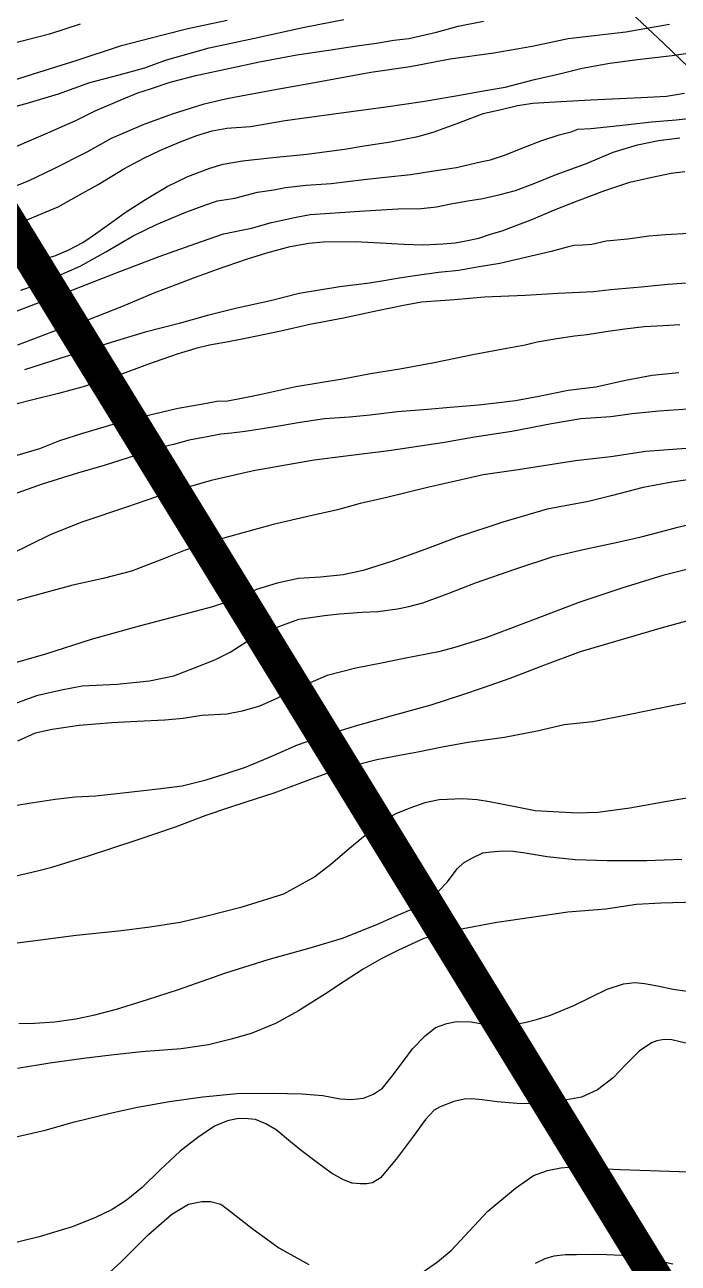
# Model space of a CAD drawing. Header units: millimetres. Extents: x 548366 to 1117317, y 7446967 to 14899125.
# Drawn here: x 555515.4 to 555748.2, y 7456425.4 to 7456866.6 of the extents above; entities that cross this region are included whole.
import ezdxf

# ---------------------------------------------------------------- set-up
doc = ezdxf.new("R2010")
doc.units = ezdxf.units.MM
doc.header["$MEASUREMENT"] = 0
doc.linetypes.add('ACAD_ISO11W100', pattern=[33, 12, -3, 12, -3, 0, -3])
for name, color, linetype in [('CURVA_INTERMEDIÁRIA', 32, 'Continuous'), ('CURVA_MESTRA', 36, 'Continuous'), ('ELETRO_PROP', 230, 'Continuous'), ('RADIAIS', 222, 'Continuous')]:
    doc.layers.add(name, color=color, linetype=linetype)

msp = doc.modelspace()

# ---------------------------------------------------------------- linework, layer by layer
at = {"layer": 'CURVA_INTERMEDIÁRIA'}
for points, elevation in [([(555504.58, 7456835.61), (555515.93, 7456838.53), (555527.36, 7456841.99), (555538.62, 7456845.97), (555549, 7456848.72), (555558.21, 7456851.29), (555565.47, 7456853.99), (555581.07, 7456858.42), (555597.21, 7456861.78), (555615.03, 7456865.68), (555629.03, 7456868.42)], 390), ([(555509.82, 7456822.2), (555517, 7456825.22), (555523.65, 7456828.05), (555533.58, 7456832.48), (555540.49, 7456835.93), (555549.36, 7456839.74), (555555.63, 7456842.37), (555560.16, 7456843.79), (555567.16, 7456846.18), (555576.38, 7456848.57), (555587.99, 7456851.05), (555598.99, 7456853.36), (555612.37, 7456855.84), (555623.63, 7456857.52), (555633.65, 7456859.11), (555640.65, 7456860.03), (555646.86, 7456861.09), (555652.18, 7456861.71), (555662.11, 7456864.01), (555669.82, 7456866.05), (555678.77, 7456867.91)], 380), ([(555745.03, 7456866.66), (555729.47, 7456863.93), (555708.92, 7456861.58), (555696.16, 7456858.86), (555682.46, 7456856.52), (555666.98, 7456854.36), (555652.72, 7456851.55), (555638.67, 7456849.56), (555619.9, 7456846.19), (555602.73, 7456843), (555587.34, 7456840.19), (555578.82, 7456838.18), (555567.94, 7456834.71), (555557.8, 7456831.05), (555546.17, 7456826.09), (555537.44, 7456821.21), (555525.25, 7456815.02), (555516.89, 7456810.99), (555503.41, 7456805.7)], 370), ([(555535.07, 7456866.81), (555524.16, 7456863.27), (555510.78, 7456859.82)], 410), ([(555515.06, 7456796.6), (555521.53, 7456799.32), (555527.32, 7456801.71), (555533.8, 7456805.37), (555541.49, 7456809.68), (555550.69, 7456815.31), (555557.82, 7456819.06), (555563.45, 7456821.77), (555570.48, 7456824.77), (555576.68, 7456827.12), (555582.12, 7456828.81), (555587.37, 7456829.74), (555595.82, 7456830.4), (555608.2, 7456832.5), (555625.55, 7456834.84), (555644.04, 7456837.38), (555657.08, 7456839.25), (555668.9, 7456841.31), (555678.82, 7456843.01), (555686.52, 7456844.32), (555697.03, 7456847.04), (555705.94, 7456849.11), (555713.92, 7456851.07), (555723.86, 7456852.95), (555733.62, 7456854.26), (555746.08, 7456855.6), (555754.81, 7456857)], 360), ([(555514.02, 7456772.06), (555518.9, 7456773.65), (555525.34, 7456776.34), (555535.1, 7456780.65), (555544.29, 7456785.72), (555554.05, 7456791.34), (555562.31, 7456795.47), (555572.16, 7456799.59), (555579.48, 7456802.31), (555584.06, 7456803.83), (555590.25, 7456804.86), (555598.32, 7456806.93), (555604.14, 7456807.77), (555608.27, 7456808.61), (555615.59, 7456809.46), (555624.6, 7456810.02), (555636.23, 7456811.43), (555643.83, 7456812.27), (555652.91, 7456813.23), (555660.32, 7456814.45), (555669.24, 7456815.76), (555678.24, 7456817.92), (555681.34, 7456818.48), (555686.6, 7456820.26), (555692.79, 7456822.79), (555699.64, 7456825.32), (555705.74, 7456827.39), (555710.05, 7456828.42), (555712.4, 7456829.36), (555717.06, 7456829.67), (555727.29, 7456830.7), (555738.64, 7456832.02), (555747.46, 7456832.67), (555756.94, 7456833.8)], 340), ([(555509.05, 7456763.27), (555520.75, 7456767.78), (555532.51, 7456772.14), (555547.71, 7456778.04), (555563.29, 7456784.02), (555576.28, 7456788.72), (555586.14, 7456792.12), (555596.16, 7456794.17), (555603.26, 7456796.19), (555611.46, 7456797.94), (555617.08, 7456799.05), (555624.17, 7456799.51), (555634.59, 7456800.24), (555648.31, 7456801.07), (555656.61, 7456801.16), (555662.04, 7456801.72), (555667.19, 7456802.85), (555673.27, 7456803.86), (555678.61, 7456804.69), (555684.78, 7456806.16), (555690.22, 7456807.54), (555696.49, 7456809.94), (555704.69, 7456813.25), (555715.47, 7456817.21), (555724.96, 7456821.17), (555733.68, 7456823.79), (555741.14, 7456825.35), (555748.79, 7456826.36)], 330), ([(555512.88, 7456752.61), (555525.43, 7456757.27), (555537.9, 7456761.53), (555549.96, 7456766.19), (555561.47, 7456771.09), (555570.3, 7456774.36), (555576.25, 7456776.69), (555584.06, 7456779.58), (555594.35, 7456783.04), (555601.59, 7456785.29), (555609.96, 7456787.54), (555616.56, 7456788.75), (555621.71, 7456789.23), (555633.12, 7456789.39), (555639.87, 7456788.99), (555650.49, 7456788.43), (555657.49, 7456788.19), (555664.33, 7456788.51), (555668.75, 7456788.91), (555672.46, 7456789.64), (555677.12, 7456790.6), (555681.63, 7456792.13), (555685.41, 7456793.17), (555690.13, 7456794.97), (555695.85, 7456797.14), (555704.13, 7456800.68), (555712.26, 7456803.89), (555722.07, 7456807.51), (555731, 7456810.49), (555738.32, 7456812.17), (555745.72, 7456813.7), (555750.53, 7456814.35)], 320), ([(555752.11, 7456792.2), (555743.66, 7456791.8), (555737.71, 7456791.24), (555730.22, 7456790.2), (555722.5, 7456789.55), (555717.43, 7456788.35), (555714.21, 7456788.02), (555711.08, 7456787.93), (555708.59, 7456787.37), (555702.88, 7456785.84), (555695.8, 7456784.16), (555684.61, 7456781.58), (555676.57, 7456780.22), (555670.05, 7456779.09), (555662.73, 7456778.29), (555655.17, 7456777.32), (555648.82, 7456776.36), (555643.34, 7456775.39), (555638.22, 7456774.56), (555627.6, 7456773.2), (555613.2, 7456770.87), (555602.9, 7456768.29), (555590.51, 7456765.48), (555580.47, 7456763.05), (555570.42, 7456760.15), (555558.27, 7456757.1), (555548.05, 7456753.96), (555537.84, 7456750.75), (555527.86, 7456747.69), (555515.33, 7456743.64)], 310), ([(555512.67, 7456713.22), (555520.77, 7456715.67), (555527.85, 7456718.48), (555536.13, 7456721.14), (555547.72, 7456724.59), (555556.4, 7456726.76), (555570, 7456729.98), (555579.56, 7456731.68), (555583.82, 7456732.48), (555587.76, 7456732.65), (555593.23, 7456733.69), (555599.1, 7456734.9), (555611.97, 7456737.71), (555629.35, 7456740.6), (555638.58, 7456742.39), (555648.95, 7456744.07), (555661.18, 7456746.32), (555675.66, 7456749.22), (555687.08, 7456751.39), (555693.66, 7456752.61), (555697.92, 7456753.66), (555704.92, 7456754.86), (555711.19, 7456755.83), (555715.78, 7456756.23), (555722.45, 7456757.27), (555729.21, 7456758.32), (555736.05, 7456759.12), (555742.81, 7456759.44), (555748.73, 7456759.77)], 290), ([(555748.38, 7456742.6), (555738.86, 7456741.61), (555729.43, 7456739.84), (555718.83, 7456737.53), (555708.98, 7456736.29), (555698.55, 7456734.14), (555690.19, 7456732.57), (555683.32, 7456731.74), (555677.03, 7456731.08), (555666.95, 7456730.24), (555659.01, 7456729.49), (555648.16, 7456728.66), (555638.48, 7456727.51), (555631.03, 7456726.76), (555622.17, 7456726.18), (555613.48, 7456724.94), (555606.62, 7456723.68), (555600.08, 7456722.61), (555593.95, 7456721.7), (555588.99, 7456721.04), (555585.26, 7456720.79), (555580.38, 7456719.8), (555573.92, 7456718.64), (555568.37, 7456717.07), (555560.76, 7456715.25), (555554.88, 7456713.1), (555543.97, 7456709.75), (555534.12, 7456706.85), (555521.54, 7456702.97), (555511.28, 7456699.24)], 280), ([(555751.64, 7456729.7), (555741.25, 7456728.96), (555731.73, 7456728.01), (555724.17, 7456726.86), (555713.46, 7456726.23), (555703.07, 7456724.45), (555688.89, 7456721.72), (555675.56, 7456719.62), (555664.25, 7456717.71), (555645.14, 7456714.78), (555629.71, 7456712.89), (555618.47, 7456711.52), (555609.03, 7456709.85), (555596.87, 7456707.63), (555581.76, 7456704.27), (555565.8, 7456699.55), (555552.04, 7456694.83), (555535.66, 7456689.38), (555524.68, 7456685.03), (555509.99, 7456677.79)], 270), ([(555751, 7456715.63), (555736.61, 7456714.58), (555724.12, 7456712.69), (555711.64, 7456711.21), (555691.17, 7456708.06), (555678.67, 7456706.28), (555671.43, 7456704.6), (555658.83, 7456701.77), (555644.34, 7456698.2), (555634.89, 7456696), (555626.84, 7456693.76), (555616.65, 7456691.55), (555603.84, 7456688.51), (555591.45, 7456685.15), (555582.42, 7456682.64), (555572.55, 7456679.38), (555564.26, 7456676.13), (555553.38, 7456671.89), (555543.3, 7456669.37), (555532.49, 7456666.96), (555524.19, 7456664.65), (555512.12, 7456661.4)], 260), ([(555511.79, 7456624.84), (555520.08, 7456627.78), (555528.48, 7456629.66), (555535.83, 7456631.03), (555548.32, 7456631.66), (555559.87, 7456632.81), (555568.46, 7456634.63), (555575.91, 7456637.46), (555583.05, 7456640.29), (555588.51, 7456643.12), (555597.44, 7456648.79), (555606.26, 7456652.36), (555612.98, 7456654.87), (555622.11, 7456656.13), (555627.46, 7456656.76), (555635.55, 7456657.29), (555641.11, 7456657.6), (555648.23, 7456658.48), (555652.22, 7456659.32), (555657.15, 7456660.69), (555661.67, 7456662.36), (555666.18, 7456663.94), (555675.95, 7456667.82), (555690.33, 7456672.75), (555703.67, 7456677.16), (555714.97, 7456679.72), (555726.1, 7456682.13), (555735.03, 7456684.12), (555741.43, 7456685.8), (555748.05, 7456687.58), (555758.86, 7456690.21)], 240), ([(555753.64, 7456673.07), (555742.72, 7456670.45), (555728.15, 7456665.9), (555712.72, 7456660.76), (555697.18, 7456654.78), (555679.65, 7456648.17), (555668.62, 7456644.71), (555662.74, 7456643.14), (555650.58, 7456640.79), (555642.5, 7456639.12), (555633.37, 7456637.33), (555623.08, 7456634.81), (555617.3, 7456632.3), (555610.69, 7456629.57), (555605.23, 7456626.63), (555599.03, 7456623.8), (555592.84, 7456622.02), (555587.38, 7456620.97), (555578.47, 7456620.49), (555571.86, 7456619.44), (555565.24, 7456618.81), (555555.37, 7456618.39), (555546.45, 7456617.87), (555534.79, 7456616.92), (555525.13, 7456615.56), (555519.05, 7456614.2), (555512.85, 7456611.36)], 230), ([(555502.83, 7456586.99), (555516.9, 7456589.29), (555526.24, 7456590.76), (555533.38, 7456591.6), (555540.7, 7456591.93), (555550.36, 7456592.98), (555562.96, 7456594.34), (555571.46, 7456595.5), (555580.07, 7456597.59), (555586.48, 7456599.59), (555594, 7456602.15), (555603.45, 7456606.03), (555612.58, 7456610.02), (555621.51, 7456613.17), (555633.27, 7456616.84), (555646.71, 7456620.61), (555660.14, 7456624.29), (555671.15, 7456627.9), (555678.81, 7456630.52), (555688.26, 7456633.77), (555700.65, 7456638.6), (555713.35, 7456643.32), (555730.05, 7456648.15), (555742.54, 7456651.82), (555755.22, 7456655.33)], 220), ([(555510.32, 7456562.88), (555519.96, 7456565.18), (555524.98, 7456566.43), (555538.09, 7456570.47), (555555.81, 7456576.32), (555569.08, 7456580.85), (555579.97, 7456585.05), (555588.13, 7456587.77), (555594.3, 7456589.72), (555604.28, 7456592.93), (555618.87, 7456598.45), (555624.47, 7456600.43), (555628.92, 7456601.99), (555634.78, 7456603.31), (555640.79, 7456604.87), (555648.87, 7456606.44), (555655.39, 7456607.59), (555663.52, 7456609.18), (555673.24, 7456610.99), (555686.35, 7456612.8), (555697.97, 7456615.02), (555707.61, 7456617.28), (555717.75, 7456618.43), (555731.51, 7456621.15), (555745.44, 7456623.95), (555755.75, 7456625.93)], 210), ([(555513.22, 7456510.77), (555518.88, 7456510.93), (555526.08, 7456511.42), (555533.52, 7456512.47), (555540.32, 7456513.92), (555548.08, 7456515.94), (555559.08, 7456519.35), (555570.16, 7456522.91), (555586.98, 7456528.81), (555602.11, 7456533.65), (555617.07, 7456537.78), (555628.53, 7456541.23), (555640.83, 7456546.08), (555648.51, 7456549.48), (555653.85, 7456551.74), (555656.84, 7456553.19), (555659.67, 7456555.54), (555662.91, 7456558.04), (555665.82, 7456561.19), (555669.54, 7456565.96), (555671.64, 7456567.98), (555674.88, 7456569.84), (555678.52, 7456571.54), (555681.49, 7456571.97), (555685.54, 7456572.29), (555689.34, 7456572.21), (555693.62, 7456571.57), (555701.55, 7456570.27), (555711.5, 7456569.22), (555722.82, 7456568.82), (555736.9, 7456568.9), (555749.43, 7456569.39)], 190), ([(555754.81, 7456554.04), (555742.01, 7456553.67), (555733.3, 7456553.21), (555722.45, 7456551.54), (555708.84, 7456550.42), (555695.95, 7456548.57), (555683.62, 7456546.81), (555669.72, 7456544.12), (555657.58, 7456541.07), (555648.58, 7456536.9), (555642.59, 7456533.91), (555635.92, 7456530.2), (555629.15, 7456525.76), (555622.57, 7456521.4), (555612.93, 7456515.29), (555604.77, 7456510.75), (555596.06, 7456507.23), (555588.95, 7456505.24), (555580.89, 7456503.21), (555571.15, 7456501.72), (555556.97, 7456500.7), (555546.12, 7456499.5), (555536.3, 7456498.3), (555524.27, 7456496.61), (555512.78, 7456494.75)], 180), ([(555511.76, 7456470.35), (555522.61, 7456472.85), (555533.08, 7456475.72), (555545.77, 7456478.81), (555555.59, 7456480.94), (555566.9, 7456482.97), (555578.86, 7456484.64), (555590.91, 7456485.84), (555603.86, 7456486.03), (555614.14, 7456485.75), (555621.56, 7456485.11), (555627.77, 7456483.9), (555631.57, 7456483.72), (555636.11, 7456484.18), (555639.64, 7456485.66), (555642.88, 7456487.79), (555646.13, 7456491.87), (555650.54, 7456497.74), (555653.5, 7456501.72), (555658.05, 7456506.35), (555661.75, 7456509.41), (555665.74, 7456510.8), (555669.17, 7456511.45), (555674.45, 7456511.36), (555679.09, 7456510.61), (555683.17, 7456510.06), (555687.71, 7456510.24), (555693.55, 7456511.17), (555697.72, 7456512.19), (555702.63, 7456513.76), (555710.95, 7456517.21), (555717.06, 7456520.18), (555722.9, 7456523.05), (555728.65, 7456524.9), (555732.73, 7456525.36), (555736.16, 7456525.09), (555740.79, 7456524.25), (555746.36, 7456523.05), (555754.61, 7456521.84)], 170), ([(555751.83, 7456503.56), (555745.9, 7456504.95), (555743.21, 7456505.04), (555740.61, 7456504.67), (555738.67, 7456503.93), (555734.31, 7456500.96), (555729.49, 7456496.15), (555725.04, 7456491.42), (555719.42, 7456487.15), (555713.77, 7456484.56), (555705.89, 7456483.08), (555698.38, 7456482.15), (555690.78, 7456482.24), (555683.73, 7456482.89), (555678.36, 7456483.63), (555674.65, 7456483.91), (555671.87, 7456483.82), (555668.25, 7456482.99), (555663.43, 7456481.13), (555661.25, 7456479.89), (555658.19, 7456476.65), (555653.74, 7456470.54), (555647.71, 7456462.48), (555642.06, 7456455.81), (555639.28, 7456454.05), (555637.24, 7456453.68), (555634.92, 7456453.68), (555632.05, 7456453.86), (555628.99, 7456455.07), (555624.63, 7456457.48), (555619.72, 7456461.18), (555613.88, 7456465.53), (555610.01, 7456468.68), (555605, 7456472.94), (555601.29, 7456475.07), (555597.59, 7456476.55), (555594.99, 7456476.83), (555591.56, 7456476.92), (555587.67, 7456476.09), (555582.94, 7456474.24), (555577.1, 7456470.16), (555570.7, 7456465.34), (555563.66, 7456458.67), (555557.17, 7456452.38), (555551.46, 7456447.71), (555546.55, 7456444.47), (555540.34, 7456441.6), (555532.27, 7456438.36), (555520.5, 7456434.84), (555508.36, 7456431.87)], 160), ([(555746.23, 7456425.06), (555738.17, 7456426.82), (555733.44, 7456427.65), (555728.25, 7456428.11), (555719.82, 7456428.49), (555711.94, 7456428.39), (555708.04, 7456428.39), (555703.87, 7456427.93), (555700.63, 7456426.91), (555697.2, 7456425.34)], 140)]:
    msp.add_lwpolyline(points, dxfattribs=dict(at, elevation=elevation))
at = {"layer": 'CURVA_MESTRA'}
for points, elevation in [([(555587.47, 7456868.09), (555573.46, 7456865.17), (555564.53, 7456862.83), (555549.37, 7456858.93), (555533.95, 7456853.88), (555518.34, 7456849.01), (555505.22, 7456844.84)], 400), ([(555513.6, 7456781.29), (555519.42, 7456782.42), (555526.08, 7456784.29), (555531.05, 7456786.36), (555536.03, 7456789.07), (555540.53, 7456792.07), (555546.44, 7456796.29), (555551.13, 7456799.76), (555558.42, 7456804.32), (555566.11, 7456809), (555573.43, 7456812.57), (555581.31, 7456815.47), (555586.09, 7456816.97), (555592.94, 7456818.1), (555602.7, 7456819.22), (555615.84, 7456820.53), (555629.26, 7456822.22), (555636.28, 7456823.46), (555645.66, 7456824.86), (555655.42, 7456826.83), (555660.86, 7456828.33), (555670.05, 7456831.71), (555678.69, 7456834.99), (555685.63, 7456836.49), (555690.95, 7456837.82), (555696.39, 7456838.66), (555702.21, 7456839.04), (555716.94, 7456839.79), (555734.96, 7456840.73), (555743.96, 7456841.1), (555750.44, 7456842.23)], 350), ([(555752.8, 7456774.66), (555744.43, 7456774.1), (555735.02, 7456773.13), (555724.08, 7456772.17), (555717.97, 7456771.44), (555705.36, 7456770.87), (555693.61, 7456770.15), (555679.13, 7456769.51), (555668.52, 7456768.62), (555656.77, 7456767.74), (555650.27, 7456766.52), (555641.02, 7456764.68), (555628.95, 7456762.02), (555616.97, 7456759.77), (555606.59, 7456757.44), (555594.61, 7456754.95), (555587.93, 7456753.59), (555581.19, 7456752.5), (555576.28, 7456751.22), (555569.69, 7456749.21), (555559.15, 7456745.59), (555548.29, 7456741.57), (555536.22, 7456737.64), (555527.37, 7456735.23), (555517.26, 7456732.79), (555502.46, 7456728.93)], 300), ([(555761.29, 7456705.86), (555745.96, 7456703.66), (555735.67, 7456701.77), (555724.33, 7456698.83), (555716.17, 7456696.81), (555701.47, 7456693.98), (555685.72, 7456689.36), (555669.87, 7456684.22), (555656.96, 7456679.29), (555646.38, 7456675.48), (555635.98, 7456672.12), (555628.84, 7456670.65), (555620.76, 7456669.81), (555612.88, 7456669.29), (555605.33, 7456667.71), (555597.98, 7456665.41), (555589.89, 7456661.73), (555582.23, 7456659.22), (555571.97, 7456656.46), (555556.11, 7456652.37), (555539, 7456647.54), (555522.73, 7456642.4), (555506.49, 7456637.74)], 250), ([(555754.03, 7456591.6), (555744.3, 7456589.9), (555731, 7456587.5), (555719.57, 7456585.98), (555712.16, 7456585.71), (555703.68, 7456586.16), (555697.25, 7456586.6), (555690.64, 7456587.85), (555681, 7456589.81), (555676.55, 7456590.42), (555671.46, 7456590.87), (555662.98, 7456590.51), (555657.89, 7456589.35), (555652.53, 7456587.48), (555647.53, 7456585.43), (555643.34, 7456583.2), (555637.27, 7456578.29), (555631.82, 7456573.74), (555624.41, 7456567.41), (555618.73, 7456563.06), (555607.57, 7456556.91), (555592.4, 7456552.09), (555579.27, 7456548.79), (555570.7, 7456546.74), (555560.08, 7456545.14), (555548.75, 7456543.69), (555533.75, 7456542.09), (555518.22, 7456540.13), (555500.46, 7456537.81)], 200), ([(555656.97, 7456422.08), (555662.44, 7456425.87), (555667.31, 7456429.93), (555680.38, 7456443.92), (555690.2, 7456452.16), (555696.6, 7456456.61), (555701.61, 7456458.46), (555706.33, 7456459.39), (555709.09, 7456459.58), (555727.54, 7456458.74), (555752.1, 7456458), (555769.25, 7456457.26), (555787.58, 7456456.6), (555797.87, 7456456.04), (555802.5, 7456455.3), (555807.14, 7456453.26), (555811.03, 7456451.23), (555813.16, 7456448.82), (555814.83, 7456446.13), (555816.04, 7456443.45), (555818.28, 7456433.93), (555819.49, 7456428.93), (555821.8, 7456425.22)], 150), ([(555543.1, 7456419.85), (555549.48, 7456425.64), (555559.49, 7456435.64), (555567.83, 7456442.87), (555573.76, 7456446.39), (555578.49, 7456447.32), (555581.55, 7456447.32), (555585.26, 7456446.48), (555587.57, 7456444.63), (555596.29, 7456437.87), (555605.9, 7456430.88), (555616.56, 7456424.95)], 150)]:
    msp.add_lwpolyline(points, dxfattribs=dict(at, elevation=elevation))
at = {"layer": 'ELETRO_PROP', "linetype": 'ACAD_ISO11W100', "lineweight": -3, "ltscale": 6.25, "elevation": 200, "flags": 128}
msp.add_lwpolyline([(552267.42, 7454168.15, 12, 12, 0), (552047.04, 7455150.08, 12, 12, 0), (552168.73, 7456345.85, 12, 12, 0), (552826.6, 7456584.53, 12, 12, 0), (552824.31, 7456593.7, 12, 12, 0), (552808.25, 7456621.21, 12, 12, 0), (552793.34, 7456651, 12, 12, 0), (552787.61, 7456679.65, 12, 12, 0), (552791.05, 7456686.53, 12, 12, 0), (552803.67, 7456696.84, 12, 12, 0), (552824.31, 7456702.57, 12, 12, 0), (552843.34, 7456706.89, 12, 12, 0), (552878.9, 7456705.75, 12, 12, 0), (552899.54, 7456705.75, 12, 12, 0), (552931.65, 7456702.31, 12, 12, 0), (552958.03, 7456701.16, 12, 12, 0), (552992.44, 7456696.58, 12, 12, 0), (553010.79, 7456696.58, 12, 12, 0), (553025.7, 7456696.58, 12, 12, 0), (553049.78, 7456704.6, 12, 12, 0), (553070.43, 7456714.91, 12, 12, 0), (553079.6, 7456727.52, 12, 12, 0), (553091.07, 7456749.29, 12, 12, 0), (553100.25, 7456764.19, 12, 12, 0), (553108.27, 7456777.95, 12, 12, 0), (553111.71, 7456790.55, 12, 12, 0), (553114.01, 7456804.3, 12, 12, 0), (553114.01, 7456816.91, 12, 12, 0), (553110.57, 7456829.52, 12, 12, 0), (553107.13, 7456843.27, 12, 12, 0), (553094.51, 7456855.87, 12, 12, 0), (553054.37, 7456875.36, 12, 12, 0), (553016.52, 7456892.55, 12, 12, 0), (553000.47, 7456902.86, 12, 12, 0), (552991.29, 7456916.61, 12, 12, 0), (552989, 7456933.8, 12, 12, 0), (552992.44, 7456965.89, 12, 12, 0), (553000.47, 7456978.5, 12, 12, 0), (553022.77, 7456984.65, 12, 12, 0), (553036.53, 7456988.09, 12, 12, 0), (553059.47, 7456989.23, 12, 12, 0), (553096.17, 7456990.38, 12, 12, 0), (553134.01, 7456988.09, 12, 12, 0), (553160.39, 7456988.09, 12, 12, 0), (553197.09, 7456988.09, 12, 12, 0), (553241.82, 7456992.67, 12, 12, 0), (553268.2, 7456993.82, 12, 12, 0), (553284.25, 7457000.69, 12, 12, 0), (553301.46, 7457011.01, 12, 12, 0), (553319.81, 7457032.78, 12, 12, 0), (553334.72, 7457051.12, 12, 12, 0), (553345.04, 7457069.45, 12, 12, 0), (553355.36, 7457091.23, 12, 12, 0), (553371.42, 7457111.86, 12, 12, 0), (553385.87, 7457124.71, 12, 12, 0), (553400.78, 7457136.17, 12, 12, 0), (553413.39, 7457141.9, 12, 12, 0), (553431.74, 7457144.2, 12, 12, 0), (553445.51, 7457144.2, 12, 12, 0), (553455.83, 7457140.76, 12, 12, 0), (553485.65, 7457129.3, 12, 12, 0), (553516.61, 7457114.4, 12, 12, 0), (553537.26, 7457104.09, 12, 12, 0), (553559.05, 7457099.5, 12, 12, 0), (553575.1, 7457101.79, 12, 12, 0), (553585.43, 7457108.67, 12, 12, 0), (553591.16, 7457115.55, 12, 12, 0), (553592.31, 7457124.71, 12, 12, 0), (553591.16, 7457141.9, 12, 12, 0), (553586.57, 7457162.53, 12, 12, 0), (553580.84, 7457177.43, 12, 12, 0), (553577.4, 7457193.48, 12, 12, 0), (553575.1, 7457212.96, 12, 12, 0), (553581.98, 7457216.4, 12, 12, 0), (553592.31, 7457220.98, 12, 12, 0), (553600.33, 7457220.98, 12, 12, 0), (553618.68, 7457219.83, 12, 12, 0), (553672.89, 7457209.79, 12, 12, 0), (553683.21, 7457207.5, 12, 12, 0), (553694.68, 7457206.35, 12, 12, 0), (553706.14, 7457207.5, 12, 12, 0), (553724.49, 7457208.64, 12, 12, 0), (553742.84, 7457216.66, 12, 12, 0), (553752.02, 7457220.1, 12, 12, 0), (553764.64, 7457232.71, 12, 12, 0), (553786.43, 7457252.19, 12, 12, 0), (553804.78, 7457263.65, 12, 12, 0), (553836.89, 7457283.13, 12, 12, 0), (553872.44, 7457293.45, 12, 12, 0), (553895.38, 7457300.32, 12, 12, 0), (553909.14, 7457302.62, 12, 12, 0), (553920.61, 7457302.62, 12, 12, 0), (553928.64, 7457300.32, 12, 12, 0), (553935.52, 7457299.18, 12, 12, 0), (553943.55, 7457295.74, 12, 12, 0), (553950.43, 7457293.45, 12, 12, 0), (553958.46, 7457290.01, 12, 12, 0), (553972.22, 7457281.99, 12, 12, 0), (553994.01, 7457272.82, 12, 12, 0), (554003.19, 7457265.94, 12, 12, 0), (554029.57, 7457259.07, 12, 12, 0), (554063.97, 7457247.61, 12, 12, 0), (554092.5, 7457228.72, 12, 12, 0), (554101.67, 7457218.41, 12, 12, 0), (554109.7, 7457209.24, 12, 12, 0), (554115.44, 7457203.51, 12, 12, 0), (554131.49, 7457196.64, 12, 12, 0), (554152.14, 7457190.91, 12, 12, 0), (554204.89, 7457187.47, 12, 12, 0), (554226.68, 7457188.61, 12, 12, 0), (554245.03, 7457185.18, 12, 12, 0), (554259.94, 7457185.18, 12, 12, 0), (554266.83, 7457185.18, 12, 12, 0), (554282.88, 7457182.88, 12, 12, 0), (554289.76, 7457179.45, 12, 12, 0), (554295.5, 7457176.01, 12, 12, 0), (554304.67, 7457167.99, 12, 12, 0), (554310.41, 7457161.11, 12, 12, 0), (554312.7, 7457153.09, 12, 12, 0), (554316.14, 7457140.48, 12, 12, 0), (554317.29, 7457126.73, 12, 12, 0), (554317.29, 7457111.83, 12, 12, 0), (554321.88, 7457086.62, 12, 12, 0), (554328.76, 7457054.53, 12, 12, 0), (554334.49, 7457020.15, 12, 12, 0), (554342.52, 7457000.67, 12, 12, 0), (554358.58, 7456992.65, 12, 12, 0), (554371.19, 7456994.94, 12, 12, 0), (554403.3, 7456997.23, 12, 12, 0), (554412.48, 7456994.94, 12, 12, 0), (554418.21, 7456989.21, 12, 12, 0), (554418.45, 7456974.42, 12, 12, 0), (555298.44, 7457141.13, 12, 12, 0), (556099.85, 7455833.18, 12, 12, 0), (557063.48, 7455464.95, 12, 12, 0), (557063.48, 7455464.95, 12, 12, 0), (557063.48, 7455464.95, 12, 12, 0), (557063.48, 7455464.95, 0, 0, 0)], format="xyseb", dxfattribs=at)
at = {"layer": 'RADIAIS', "linetype": 'Continuous', "ltscale": 2.5}
for radius in [4998.2, 3998.56, 2998.91, 1999.28]:
    msp.add_circle((554363.71, 7455412.75), radius, dxfattribs=at)

doc.saveas('drawing.dxf')
